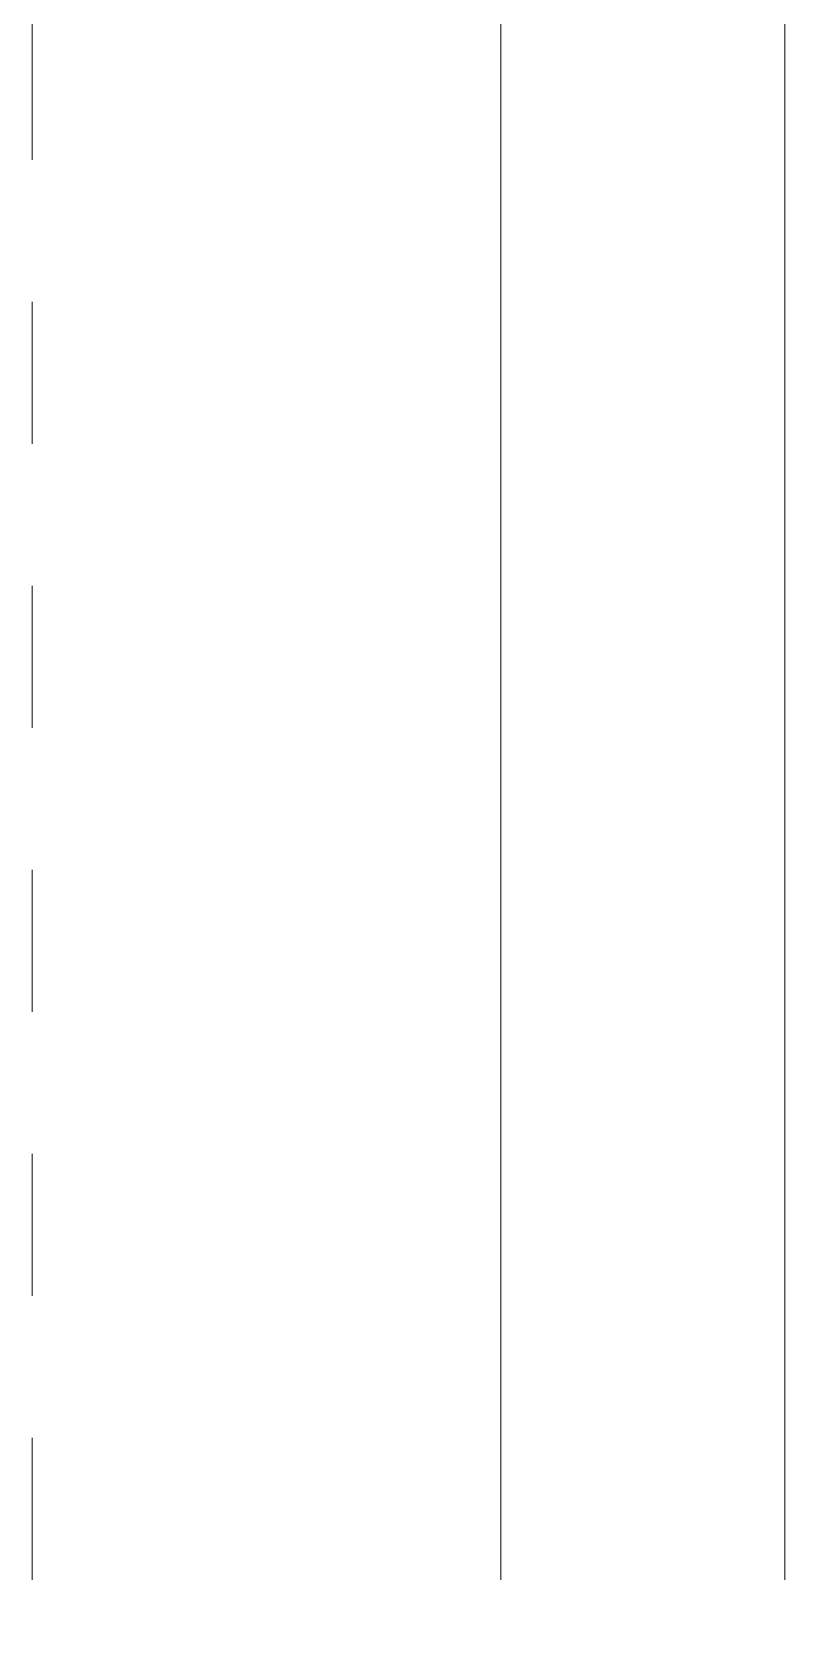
# Model space of a CAD drawing. Header units: millimetres. Extents: x 652937 to 1670132, y 1473552 to 2851037.
# Drawn here: x 663475.168 to 663476.228, y 1524526.157 to 1524528.418 of the extents above; entities that cross this region are included whole.
import ezdxf

# ---------------------------------------------------------------- set-up
doc = ezdxf.new("R2010")
doc.units = ezdxf.units.MM
for name, pattern in [('XKITLINE00', [0]), ('XKITLINE01', [4, 1, -1, 1, -1]), ('XKITLINE02', [4, 2, -2])]:
    doc.linetypes.add(name, pattern=pattern)
doc.layers.add('000 - 0_HIDE_OBJ_FRAMING_DEF_SUB', color=1, linetype='Continuous', plot=False)
doc.layers.add('S-GRID', color=1, linetype='Continuous', lineweight=9)

# ---------------------------------------------------------------- blocks, each defined once
blk = doc.blocks.new('*A19343004')
at = {"layer": 'S-GRID', "linetype": 'XKITLINE01', "lineweight": 0}
blk.add_line((70.947689, 0.989257), (70.947689, 85.464475), dxfattribs=at)
blk = doc.blocks.new('*A20773147')
at = {"layer": '000 - 0_HIDE_OBJ_FRAMING_DEF_SUB', "linetype": 'XKITLINE02', "lineweight": 0}
for p, q in [((74.247682, 30.9), (74.247294, 30.9)), ((74.247294, 30.9), (74.247294, 22.15)), ((74.614073, 30.9), (74.364073, 30.9)), ((76.247294, 30.9), (76.247681, 30.9)), ((76.247294, 10.989257), (76.247294, 30.9)), ((74.247682, 25.388983), (74.247682, 22.788983))]:
    blk.add_line(p, q, dxfattribs=at)
at = {"layer": '000 - 0_HIDE_OBJ_FRAMING_DEF_SUB', "linetype": 'XKITLINE00', "lineweight": 0}
for p, q in [((74.364073, 30.9), (74.247682, 30.9)), ((74.247682, 30.9), (74.247682, 25.388983)), ((76.247681, 30.9), (74.614073, 30.9)), ((76.247681, 30.9), (76.247681, 10.989257)), ((74.247682, 22.788983), (74.247682, 10.989257)), ((74.247294, 22.15), (74.247294, 10.989257))]:
    blk.add_line(p, q, dxfattribs=at)

msp = doc.modelspace()

# ---------------------------------------------------------------- block references
at = {"lineweight": 0, "xscale": 0.2, "yscale": 0.2, "zscale": 0.2}
for name in ['*A19343004', '*A20773147']:
    msp.add_blockref(name, (663460.9784, 1524524.0403), dxfattribs=at)

doc.saveas('drawing.dxf')
